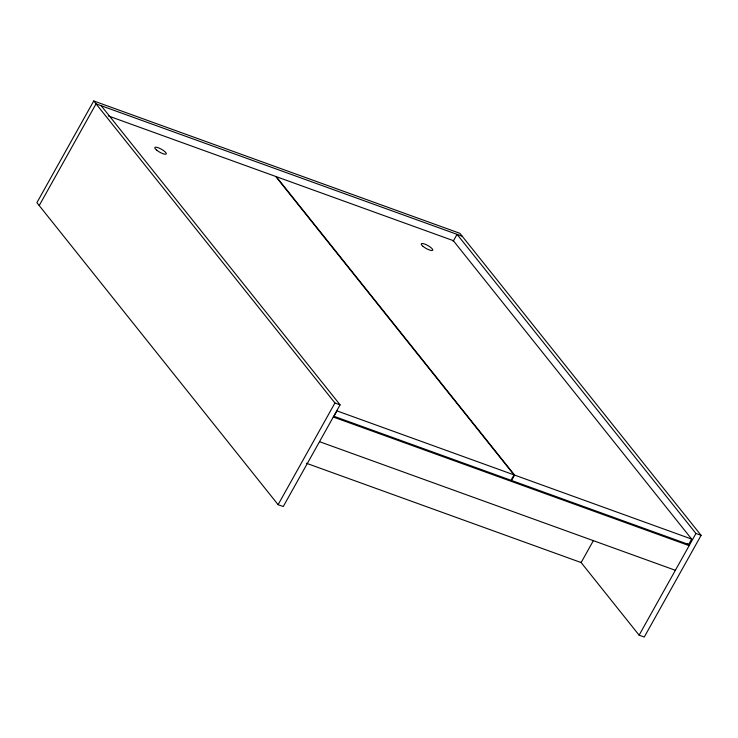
<?xml version="1.0" encoding="UTF-8"?>
<svg xmlns="http://www.w3.org/2000/svg" width="738" height="738" viewBox="0 0 738 738"><rect width="100%" height="100%" fill="white"/><g stroke="black" fill="none" stroke-linecap="round" stroke-linejoin="round"><path stroke-width="1.11" d="M580.834 562.19L639.117 635.169L644.265 637.032L701.1 535.336L459.894 233.319L93.735 100.968L36.9 202.664L278.106 504.681L283.254 506.545L340.089 404.848L101.189 105.718M39.206 205.561L96.041 103.864L462.209 236.215M278.106 504.681L334.941 402.985L93.735 100.968M453.16 241.326L457.062 234.352L695.952 533.473L701.1 535.336M514.017 474.885L511 480.281L333.954 416.287L336.971 410.891L514.017 474.885L275.652 176.428L108.32 115.94M514.607 475.097L511.591 480.493L688.646 544.487L691.654 539.091L453.289 240.634L276.243 176.64L514.607 475.097L691.654 539.091M593.49 540.428L581.129 562.559L306.381 463.252M639.117 635.169L695.952 533.473M334.941 402.985L340.089 404.848M333.281 417.016L689.154 545.65L687.419 543.472M319.508 441.675L675.371 570.299M156.659 150.155A6.587 1.707 29.2 0 0 166.225 153.993A6.587 1.707 29.2 0 0 158.735 147.932A6.587 1.707 29.2 0 0 156.659 150.155M423.123 246.464A6.587 1.707 29.2 0 0 432.68 250.302A6.587 1.707 29.2 0 0 425.189 244.241A6.587 1.707 29.2 0 0 423.123 246.464"/></g></svg>
